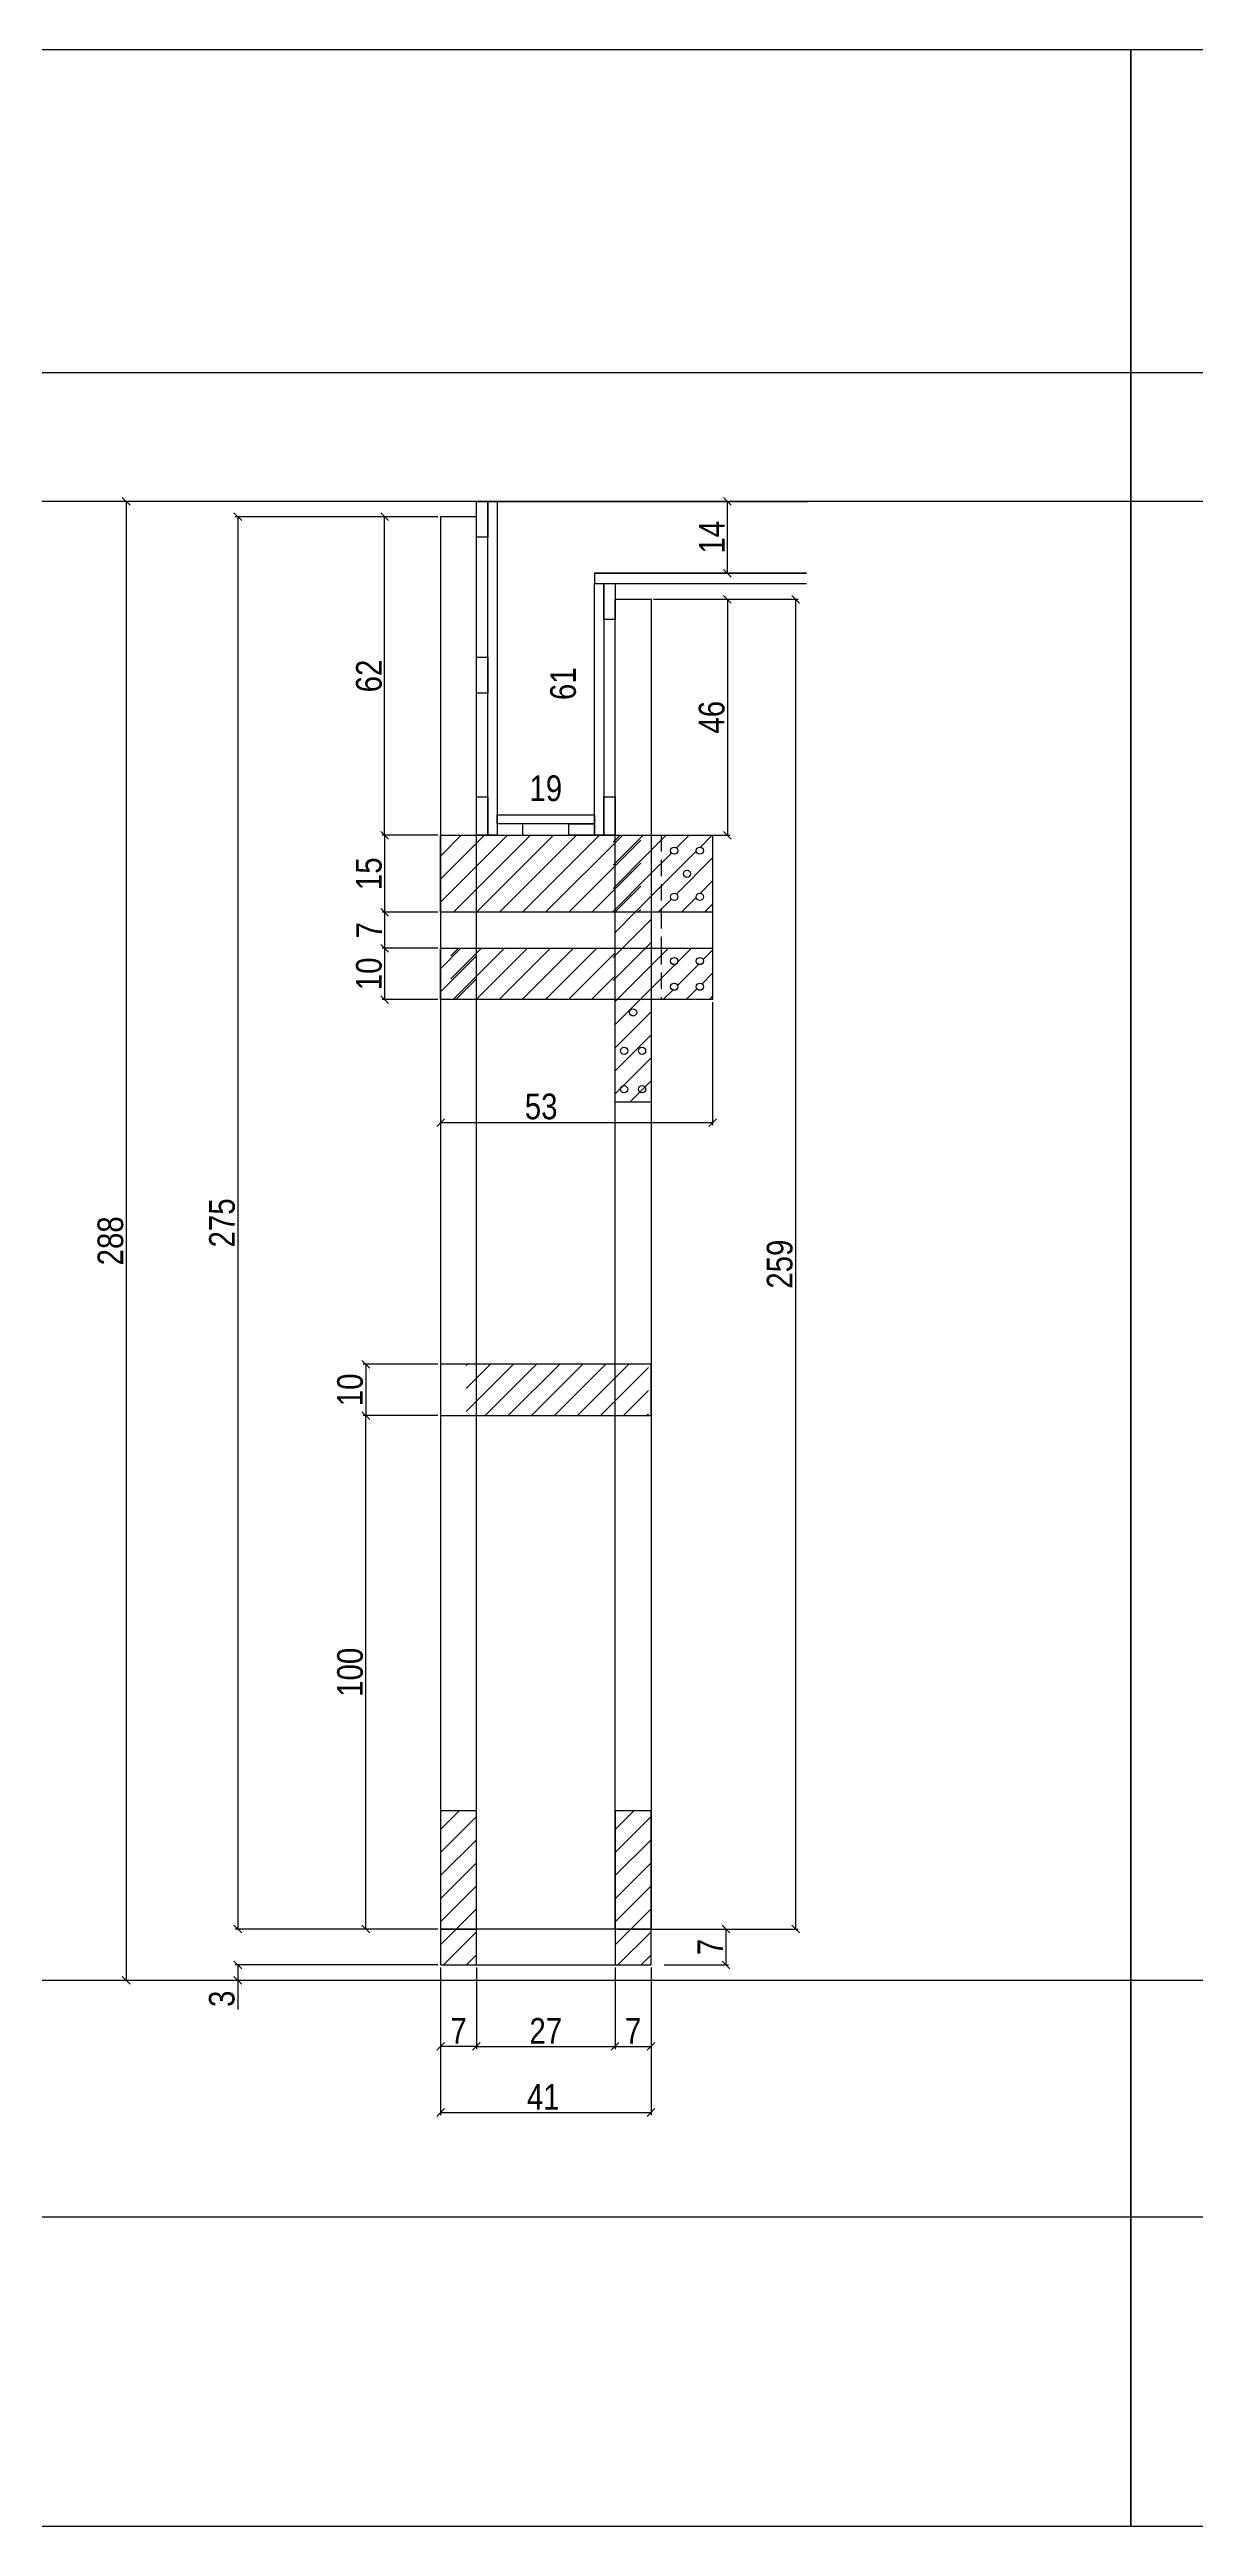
# Model space of a CAD drawing. Extents: x 17311 to 161354, y 153625 to 213544.
# Drawn here: x 18036 to 18482, y 207396 to 208361 of the extents above; entities that cross this region are included whole.
import ezdxf

# ---------------------------------------------------------------- set-up
doc = ezdxf.new("R2010")
doc.units = 0
doc.linetypes.add('DASHED2', pattern=[9.525, 6.35, -3.175])
doc.layers.get('0').update_dxf_attribs({"linetype": 'CONTINUOUS'})
doc.layers.get('DEFPOINTS').update_dxf_attribs({"linetype": 'CONTINUOUS'})
doc.layers.add('00 - FELIPE', color=2, linetype='CONTINUOUS', plot=False)
for name, color, linetype in [('8', 111, 'CONTINUOUS'), ('COTA', 241, 'CONTINUOUS'), ('detalhes', 4, 'CONTINUOUS'), ('Painéis', 200, 'CONTINUOUS'), ('SARR_2.2x10', 60, 'CONTINUOUS'), ('SARR_7x7', 40, 'CONTINUOUS'), ('TIRAS REESCORAMENTO', 252, 'CONTINUOUS')]:
    doc.layers.add(name, color=color, linetype=linetype)
doc.layers.add('resinado', color=7, linetype='CONTINUOUS', true_color=0xff6161)
doc.styles.add('COTA TECNICA 2X', font='techl___.ttf', dxfattribs={"height": 10})
doc.dimstyles.new('SECAO', dxfattribs={"dimscale": 0.333333, "dimtxt": 5, "dimasz": 9, "dimexe": 3, "dimexo": 3, "dimgap": 3, "dimtad": 1, "dimdec": 1, "dimlfac": 0.5, "dimzin": 12, "dimdsep": 46, "dimtxsty": 'COTA TECNICA 2X', "dimblk1": 'OBLIQUE', "dimblk2": 'OBLIQUE', "dimsah": 1, "dimcen": 0.9, "dimclrd": 4, "dimclre": 4, "dimclrt": 240, "dimadec": 1, "dimazin": 3, "dimtfac": 1, "dimtdec": 1, "dimtmove": 0, "dimatfit": 3, "dimfxl": 1, "dimtolj": 1, "dimtzin": 12, "dimarcsym": 0})
pattern_1 = [(45, (-7939.539, 10514.263), (-4.49012806, 4.49012806), [])]

# ---------------------------------------------------------------- blocks, each defined once
blk = doc.blocks.new('_Oblique')
at = {"color": 0, "linetype": 'ByBlock', "lineweight": -2}
blk.add_line((-0.5, -0.5), (0.5, 0.5), dxfattribs=at)
blk = doc.blocks.new('*D3144')
at = {"layer": 'DEFPOINTS', "color": 0, "transparency": 16777216}
for p in [(18188.06, 208179.13), (18109.1, 207629.04), (18188.06, 207629.04)]:
    blk.add_point(p, dxfattribs=at)
at = {"layer": 'detalhes', "color": 4, "lineweight": -2, "transparency": 16777216}
for p, q in [((18187.06, 208179.13), (18108.1, 208179.13)), ((18109.1, 208179.13), (18109.1, 207629.04)), ((18187.06, 207629.04), (18108.1, 207629.04))]:
    blk.add_line(p, q, dxfattribs=at)
at = {"layer": 'detalhes', "color": 4, "lineweight": -2, "transparency": 16777216, "xscale": 3, "yscale": 3, "zscale": 3}
for p, rotation in [((18109.1, 208179.13), 90), ((18109.1, 207629.04), 270)]:
    blk.add_blockref('_Oblique', p, dxfattribs=dict(at, rotation=rotation))
at = {"layer": 'detalhes', "color": 240, "transparency": 16777216, "insert": (18102.99, 207904.09), "char_height": 10, "attachment_point": 5, "rotation": 90, "style": 'COTA TECNICA 2X'}
blk.add_mtext('\\A1;275', dxfattribs=at)
blk = doc.blocks.new('*D3145')
at = {"layer": 'DEFPOINTS', "color": 0, "transparency": 16777216}
for p in [(18188.06, 207615.04), (18270.06, 207615.04), (18270.06, 207557.58)]:
    blk.add_point(p, dxfattribs=at)
at = {"layer": 'detalhes', "color": 4, "lineweight": -2, "transparency": 16777216}
for p, q in [((18188.06, 207614.04), (18188.06, 207556.58)), ((18270.06, 207614.04), (18270.06, 207556.58)), ((18188.06, 207557.58), (18270.06, 207557.58))]:
    blk.add_line(p, q, dxfattribs=at)
at = {"layer": 'detalhes', "color": 4, "lineweight": -2, "transparency": 16777216, "xscale": 3, "yscale": 3, "zscale": 3, "rotation": 180}
blk.add_blockref('_Oblique', (18188.06, 207557.58), dxfattribs=at)
at = {"layer": 'detalhes', "color": 4, "lineweight": -2, "transparency": 16777216, "xscale": 3, "yscale": 3, "zscale": 3}
blk.add_blockref('_Oblique', (18270.06, 207557.58), dxfattribs=at)
at = {"layer": 'detalhes', "color": 240, "transparency": 16777216, "insert": (18228.06, 207563.66), "char_height": 10, "attachment_point": 5, "style": 'COTA TECNICA 2X'}
blk.add_mtext('\\A1;41', dxfattribs=at)
blk = doc.blocks.new('*D3146')
at = {"layer": 'DEFPOINTS', "color": 0, "transparency": 16777216}
for p in [(18202.06, 207615.04), (18256.06, 207615.04), (18256.06, 207583.3)]:
    blk.add_point(p, dxfattribs=at)
at = {"layer": 'detalhes', "color": 4, "lineweight": -2, "transparency": 16777216}
for p, q in [((18202.06, 207614.04), (18202.06, 207582.3)), ((18256.06, 207614.04), (18256.06, 207582.3)), ((18202.06, 207583.3), (18256.06, 207583.3))]:
    blk.add_line(p, q, dxfattribs=at)
at = {"layer": 'detalhes', "color": 4, "lineweight": -2, "transparency": 16777216, "xscale": 3, "yscale": 3, "zscale": 3, "rotation": 180}
blk.add_blockref('_Oblique', (18202.06, 207583.3), dxfattribs=at)
at = {"layer": 'detalhes', "color": 4, "lineweight": -2, "transparency": 16777216, "xscale": 3, "yscale": 3, "zscale": 3}
blk.add_blockref('_Oblique', (18256.06, 207583.3), dxfattribs=at)
at = {"layer": 'detalhes', "color": 240, "transparency": 16777216, "insert": (18229.06, 207589.37), "char_height": 10, "attachment_point": 5, "style": 'COTA TECNICA 2X'}
blk.add_mtext('\\A1;27', dxfattribs=at)
blk = doc.blocks.new('*D3147')
at = {"layer": 'DEFPOINTS', "color": 0, "transparency": 16777216}
for p in [(18256.06, 207583.3), (18270.06, 207583.3), (18270.06, 207583.3)]:
    blk.add_point(p, dxfattribs=at)
at = {"layer": 'detalhes', "color": 4, "lineweight": -2, "transparency": 16777216}
blk.add_line((18256.06, 207583.3), (18270.06, 207583.3), dxfattribs=at)
at = {"layer": 'detalhes', "color": 4, "lineweight": -2, "transparency": 16777216, "xscale": 3, "yscale": 3, "zscale": 3, "rotation": 180}
blk.add_blockref('_Oblique', (18256.06, 207583.3), dxfattribs=at)
at = {"layer": 'detalhes', "color": 4, "lineweight": -2, "transparency": 16777216, "xscale": 3, "yscale": 3, "zscale": 3}
blk.add_blockref('_Oblique', (18270.06, 207583.3), dxfattribs=at)
at = {"layer": 'detalhes', "color": 240, "transparency": 16777216, "insert": (18263.06, 207589.37), "char_height": 10, "attachment_point": 5, "style": 'COTA TECNICA 2X'}
blk.add_mtext('\\A1;7', dxfattribs=at)
blk = doc.blocks.new('*D3148')
at = {"layer": 'DEFPOINTS', "color": 0, "transparency": 16777216}
for p in [(18188.06, 207583.3), (18188.06, 207583.3), (18202.06, 207583.3)]:
    blk.add_point(p, dxfattribs=at)
at = {"layer": 'detalhes', "color": 4, "lineweight": -2, "transparency": 16777216}
blk.add_line((18202.06, 207583.3), (18188.06, 207583.3), dxfattribs=at)
at = {"layer": 'detalhes', "color": 4, "lineweight": -2, "transparency": 16777216, "xscale": 3, "yscale": 3, "zscale": 3, "rotation": 180}
blk.add_blockref('_Oblique', (18188.06, 207583.3), dxfattribs=at)
at = {"layer": 'detalhes', "color": 4, "lineweight": -2, "transparency": 16777216, "xscale": 3, "yscale": 3, "zscale": 3}
blk.add_blockref('_Oblique', (18202.06, 207583.3), dxfattribs=at)
at = {"layer": 'detalhes', "color": 240, "transparency": 16777216, "insert": (18195.06, 207589.37), "char_height": 10, "attachment_point": 5, "style": 'COTA TECNICA 2X'}
blk.add_mtext('\\A1;7', dxfattribs=at)
blk = doc.blocks.new('*D3149')
at = {"layer": 'DEFPOINTS', "color": 0, "transparency": 16777216}
for p in [(18188.06, 207849.05), (18158.96, 207829.05), (18188.06, 207829.05)]:
    blk.add_point(p, dxfattribs=at)
at = {"layer": 'detalhes', "color": 4, "lineweight": -2, "transparency": 16777216}
for p, q in [((18187.06, 207849.05), (18157.96, 207849.05)), ((18158.96, 207849.05), (18158.96, 207829.05)), ((18187.06, 207829.05), (18157.96, 207829.05))]:
    blk.add_line(p, q, dxfattribs=at)
at = {"layer": 'detalhes', "color": 4, "lineweight": -2, "transparency": 16777216, "xscale": 3, "yscale": 3, "zscale": 3}
for p, rotation in [((18158.96, 207849.05), 90), ((18158.96, 207829.05), 270)]:
    blk.add_blockref('_Oblique', p, dxfattribs=dict(at, rotation=rotation))
at = {"layer": 'detalhes', "color": 240, "transparency": 16777216, "insert": (18152.86, 207839.05), "char_height": 10, "attachment_point": 5, "rotation": 90, "style": 'COTA TECNICA 2X'}
blk.add_mtext('\\A1;10', dxfattribs=at)
blk = doc.blocks.new('*D3150')
at = {"layer": 'DEFPOINTS', "color": 0, "transparency": 16777216}
for p in [(18166.29, 208179.13), (18188.06, 208179.13), (18188.06, 208055.08)]:
    blk.add_point(p, dxfattribs=at)
at = {"layer": 'detalhes', "color": 4, "lineweight": -2, "transparency": 16777216}
for p, q in [((18187.06, 208179.13), (18165.29, 208179.13)), ((18166.29, 208055.08), (18166.29, 208179.13)), ((18187.06, 208055.08), (18165.29, 208055.08))]:
    blk.add_line(p, q, dxfattribs=at)
at = {"layer": 'detalhes', "color": 4, "lineweight": -2, "transparency": 16777216, "xscale": 3, "yscale": 3, "zscale": 3}
for p, rotation in [((18166.29, 208179.13), 90), ((18166.29, 208055.08), 270)]:
    blk.add_blockref('_Oblique', p, dxfattribs=dict(at, rotation=rotation))
at = {"layer": 'detalhes', "color": 240, "transparency": 16777216, "insert": (18160.19, 208117.11), "char_height": 10, "attachment_point": 5, "rotation": 90, "style": 'COTA TECNICA 2X'}
blk.add_mtext('\\A1;62', dxfattribs=at)
blk = doc.blocks.new('*D3151')
at = {"layer": 'DEFPOINTS', "color": 0, "transparency": 16777216}
for p in [(18270.06, 208147.01), (18270.06, 208055.08), (18299.82, 208055.08)]:
    blk.add_point(p, dxfattribs=at)
at = {"layer": 'detalhes', "color": 4, "lineweight": -2, "transparency": 16777216}
for p, q in [((18271.06, 208147.01), (18300.82, 208147.01)), ((18299.82, 208147.01), (18299.82, 208055.08)), ((18271.06, 208055.08), (18300.82, 208055.08))]:
    blk.add_line(p, q, dxfattribs=at)
at = {"layer": 'detalhes', "color": 4, "lineweight": -2, "transparency": 16777216, "xscale": 3, "yscale": 3, "zscale": 3}
for p, rotation in [((18299.82, 208147.01), 90), ((18299.82, 208055.08), 270)]:
    blk.add_blockref('_Oblique', p, dxfattribs=dict(at, rotation=rotation))
at = {"layer": 'detalhes', "color": 240, "transparency": 16777216, "insert": (18293.72, 208101.04), "char_height": 10, "attachment_point": 5, "rotation": 90, "style": 'COTA TECNICA 2X'}
blk.add_mtext('\\A1;46', dxfattribs=at)
blk = doc.blocks.new('*D3152')
at = {"layer": 'DEFPOINTS', "color": 0, "transparency": 16777216}
for p in [(18202.06, 208185.13), (18065.6, 207609.04), (18188.06, 207609.04)]:
    blk.add_point(p, dxfattribs=at)
at = {"layer": 'detalhes', "color": 4, "lineweight": -2, "transparency": 16777216}
for p, q in [((18201.06, 208185.13), (18064.6, 208185.13)), ((18065.6, 208185.13), (18065.6, 207609.04)), ((18187.06, 207609.04), (18064.6, 207609.04))]:
    blk.add_line(p, q, dxfattribs=at)
at = {"layer": 'detalhes', "color": 4, "lineweight": -2, "transparency": 16777216, "xscale": 3, "yscale": 3, "zscale": 3}
for p, rotation in [((18065.6, 208185.13), 90), ((18065.6, 207609.04), 270)]:
    blk.add_blockref('_Oblique', p, dxfattribs=dict(at, rotation=rotation))
at = {"layer": 'detalhes', "color": 240, "transparency": 16777216, "insert": (18059.51, 207897.09), "char_height": 10, "attachment_point": 5, "rotation": 90, "style": 'COTA TECNICA 2X'}
blk.add_mtext('\\A1;288', dxfattribs=at)
blk = doc.blocks.new('*D3153')
at = {"layer": 'DEFPOINTS', "color": 0, "transparency": 16777216}
for p in [(18188.06, 207615.04), (18109.1, 207609.04), (18188.06, 207609.04)]:
    blk.add_point(p, dxfattribs=at)
at = {"layer": 'detalhes', "color": 4, "lineweight": -2, "transparency": 16777216}
for p, q in [((18187.06, 207615.04), (18108.1, 207615.04)), ((18109.1, 207615.04), (18109.1, 207609.04)), ((18187.06, 207609.04), (18108.1, 207609.04)), ((18109.1, 207609.04), (18109.1, 207597.71))]:
    blk.add_line(p, q, dxfattribs=at)
at = {"layer": 'detalhes', "color": 4, "lineweight": -2, "transparency": 16777216, "xscale": 3, "yscale": 3, "zscale": 3}
for p, rotation in [((18109.1, 207615.04), 90), ((18109.1, 207609.04), 270)]:
    blk.add_blockref('_Oblique', p, dxfattribs=dict(at, rotation=rotation))
at = {"layer": 'detalhes', "color": 240, "transparency": 16777216, "insert": (18102.89, 207601.87), "char_height": 10, "attachment_point": 5, "rotation": 90, "style": 'COTA TECNICA 2X'}
blk.add_mtext('\\A1;3', dxfattribs=at)
blk = doc.blocks.new('*D3154')
at = {"layer": 'DEFPOINTS', "color": 0, "transparency": 16777216}
for p in [(18235.1, 208185.13), (18241.95, 208185.13), (18235.1, 208063.08)]:
    blk.add_point(p, dxfattribs=at)
at = {"layer": 'detalhes', "color": 240, "transparency": 16777216, "insert": (18235.85, 208114.11), "char_height": 10, "attachment_point": 5, "rotation": 90, "style": 'COTA TECNICA 2X'}
blk.add_mtext('\\A1;61', dxfattribs=at)
blk = doc.blocks.new('*D3155')
at = {"layer": 'DEFPOINTS', "color": 0, "transparency": 16777216}
for p in [(18210.06, 208067.24), (18248.06, 208067.24), (18248.06, 208067.24)]:
    blk.add_point(p, dxfattribs=at)
at = {"layer": 'detalhes', "color": 240, "transparency": 16777216, "insert": (18229.06, 208073.32), "char_height": 10, "attachment_point": 5, "style": 'COTA TECNICA 2X'}
blk.add_mtext('\\A1;19', dxfattribs=at)
blk = doc.blocks.new('*D3156')
at = {"layer": 'DEFPOINTS', "color": 0, "transparency": 16777216}
for p in [(18158.96, 207829.05), (18188.06, 207829.05), (18187.06, 207629.04)]:
    blk.add_point(p, dxfattribs=at)
at = {"layer": 'detalhes', "color": 4, "lineweight": -2, "transparency": 16777216}
for p, q in [((18187.06, 207829.05), (18157.96, 207829.05)), ((18158.96, 207629.04), (18158.96, 207829.05)), ((18186.06, 207629.04), (18157.96, 207629.04))]:
    blk.add_line(p, q, dxfattribs=at)
at = {"layer": 'detalhes', "color": 4, "lineweight": -2, "transparency": 16777216, "xscale": 3, "yscale": 3, "zscale": 3}
for p, rotation in [((18158.96, 207829.05), 90), ((18158.96, 207629.04), 270)]:
    blk.add_blockref('_Oblique', p, dxfattribs=dict(at, rotation=rotation))
at = {"layer": 'detalhes', "color": 240, "transparency": 16777216, "insert": (18152.86, 207729.05), "char_height": 10, "attachment_point": 5, "rotation": 90, "style": 'COTA TECNICA 2X'}
blk.add_mtext('\\A1;100', dxfattribs=at)
blk = doc.blocks.new('*D3157')
at = {"layer": 'DEFPOINTS', "color": 0, "transparency": 16777216}
for p in [(18188.06, 208015.08), (18294.06, 207991.08), (18294.06, 207943.16)]:
    blk.add_point(p, dxfattribs=at)
at = {"layer": 'detalhes', "color": 4, "lineweight": -2, "transparency": 16777216}
for p, q in [((18188.06, 208014.08), (18188.06, 207942.16)), ((18294.06, 207990.08), (18294.06, 207942.16)), ((18188.06, 207943.16), (18294.06, 207943.16))]:
    blk.add_line(p, q, dxfattribs=at)
at = {"layer": 'detalhes', "color": 4, "lineweight": -2, "transparency": 16777216, "xscale": 3, "yscale": 3, "zscale": 3, "rotation": 180}
blk.add_blockref('_Oblique', (18188.06, 207943.16), dxfattribs=at)
at = {"layer": 'detalhes', "color": 4, "lineweight": -2, "transparency": 16777216, "xscale": 3, "yscale": 3, "zscale": 3}
blk.add_blockref('_Oblique', (18294.06, 207943.16), dxfattribs=at)
at = {"layer": 'detalhes', "color": 240, "transparency": 16777216, "insert": (18227.25, 207949.38), "char_height": 10, "attachment_point": 5, "style": 'COTA TECNICA 2X'}
blk.add_mtext('\\A1;53', dxfattribs=at)
blk = doc.blocks.new('*D3158')
at = {"layer": 'DEFPOINTS', "color": 0, "transparency": 16777216}
for p in [(18296.66, 208185.13), (18299.82, 208185.13), (18296.66, 208157.13)]:
    blk.add_point(p, dxfattribs=at)
at = {"layer": 'detalhes', "color": 4, "lineweight": -2, "transparency": 16777216}
for p, q in [((18297.66, 208185.13), (18300.82, 208185.13)), ((18299.82, 208157.13), (18299.82, 208185.13)), ((18297.66, 208157.13), (18300.82, 208157.13))]:
    blk.add_line(p, q, dxfattribs=at)
at = {"layer": 'detalhes', "color": 4, "lineweight": -2, "transparency": 16777216, "xscale": 3, "yscale": 3, "zscale": 3}
for p, rotation in [((18299.82, 208185.13), 90), ((18299.82, 208157.13), 270)]:
    blk.add_blockref('_Oblique', p, dxfattribs=dict(at, rotation=rotation))
at = {"layer": 'detalhes', "color": 240, "transparency": 16777216, "insert": (18293.74, 208171.13), "char_height": 10, "attachment_point": 5, "rotation": 90, "style": 'COTA TECNICA 2X'}
blk.add_mtext('\\A1;14', dxfattribs=at)
blk = doc.blocks.new('*D3159')
at = {"layer": 'DEFPOINTS', "color": 0, "transparency": 16777216}
for p in [(18271.06, 208147.01), (18271.06, 207629.04), (18326.36, 207629.04)]:
    blk.add_point(p, dxfattribs=at)
at = {"layer": 'detalhes', "color": 4, "lineweight": -2, "transparency": 16777216}
for p, q in [((18272.06, 208147.01), (18327.36, 208147.01)), ((18326.36, 208147.01), (18326.36, 207629.04)), ((18272.06, 207629.04), (18327.36, 207629.04))]:
    blk.add_line(p, q, dxfattribs=at)
at = {"layer": 'detalhes', "color": 4, "lineweight": -2, "transparency": 16777216, "xscale": 3, "yscale": 3, "zscale": 3}
for p, rotation in [((18326.36, 208147.01), 90), ((18326.36, 207629.04), 270)]:
    blk.add_blockref('_Oblique', p, dxfattribs=dict(at, rotation=rotation))
at = {"layer": 'detalhes', "color": 240, "transparency": 16777216, "insert": (18320.22, 207888.02), "char_height": 10, "attachment_point": 5, "rotation": 90, "style": 'COTA TECNICA 2X'}
blk.add_mtext('\\A1;259', dxfattribs=at)
blk = doc.blocks.new('*D3160')
at = {"layer": 'DEFPOINTS', "color": 0, "transparency": 16777216}
for p in [(18256.06, 207629.04), (18274.12, 207615.04), (18299.21, 207615.04)]:
    blk.add_point(p, dxfattribs=at)
at = {"layer": 'detalhes', "color": 4, "lineweight": -2, "transparency": 16777216}
for p, q in [((18257.06, 207629.04), (18300.21, 207629.04)), ((18299.21, 207629.04), (18299.21, 207615.04)), ((18275.12, 207615.04), (18300.21, 207615.04))]:
    blk.add_line(p, q, dxfattribs=at)
at = {"layer": 'detalhes', "color": 4, "lineweight": -2, "transparency": 16777216, "xscale": 3, "yscale": 3, "zscale": 3}
for p, rotation in [((18299.21, 207629.04), 90), ((18299.21, 207615.04), 270)]:
    blk.add_blockref('_Oblique', p, dxfattribs=dict(at, rotation=rotation))
at = {"layer": 'detalhes', "color": 240, "transparency": 16777216, "insert": (18293.14, 207622.04), "char_height": 10, "attachment_point": 5, "rotation": 90, "style": 'COTA TECNICA 2X'}
blk.add_mtext('\\A1;7', dxfattribs=at)
blk = doc.blocks.new('*D3161')
at = {"layer": 'DEFPOINTS', "color": 0, "transparency": 16777216}
for p in [(18188.06, 208055.08), (18166.29, 208025.08), (18188.06, 208025.08)]:
    blk.add_point(p, dxfattribs=at)
at = {"layer": 'detalhes', "color": 4, "lineweight": -2, "transparency": 16777216}
for p, q in [((18187.06, 208055.08), (18165.29, 208055.08)), ((18166.29, 208055.08), (18166.29, 208025.08)), ((18187.06, 208025.08), (18165.29, 208025.08))]:
    blk.add_line(p, q, dxfattribs=at)
at = {"layer": 'detalhes', "color": 4, "lineweight": -2, "transparency": 16777216, "xscale": 3, "yscale": 3, "zscale": 3}
for p, rotation in [((18166.29, 208055.08), 90), ((18166.29, 208025.08), 270)]:
    blk.add_blockref('_Oblique', p, dxfattribs=dict(at, rotation=rotation))
at = {"layer": 'detalhes', "color": 240, "transparency": 16777216, "insert": (18160.19, 208040.08), "char_height": 10, "attachment_point": 5, "rotation": 90, "style": 'COTA TECNICA 2X'}
blk.add_mtext('\\A1;15', dxfattribs=at)
blk = doc.blocks.new('*D3162')
at = {"layer": 'DEFPOINTS', "color": 0, "transparency": 16777216}
for p in [(18188.06, 208011.08), (18166.29, 207991.08), (18188.06, 207991.08)]:
    blk.add_point(p, dxfattribs=at)
at = {"layer": 'detalhes', "color": 4, "lineweight": -2, "transparency": 16777216}
for p, q in [((18187.06, 208011.08), (18165.29, 208011.08)), ((18166.29, 208011.08), (18166.29, 207991.08)), ((18187.06, 207991.08), (18165.29, 207991.08))]:
    blk.add_line(p, q, dxfattribs=at)
at = {"layer": 'detalhes', "color": 4, "lineweight": -2, "transparency": 16777216, "xscale": 3, "yscale": 3, "zscale": 3}
for p, rotation in [((18166.29, 208011.08), 90), ((18166.29, 207991.08), 270)]:
    blk.add_blockref('_Oblique', p, dxfattribs=dict(at, rotation=rotation))
at = {"layer": 'detalhes', "color": 240, "transparency": 16777216, "insert": (18160.19, 208001.08), "char_height": 10, "attachment_point": 5, "rotation": 90, "style": 'COTA TECNICA 2X'}
blk.add_mtext('\\A1;10', dxfattribs=at)
blk = doc.blocks.new('*D3163')
at = {"layer": 'DEFPOINTS', "color": 0, "transparency": 16777216}
for p in [(18188.06, 208025.08), (18166.29, 208011.08), (18188.06, 208011.08)]:
    blk.add_point(p, dxfattribs=at)
at = {"layer": 'detalhes', "color": 4, "lineweight": -2, "transparency": 16777216}
for p, q in [((18187.06, 208025.08), (18165.29, 208025.08)), ((18166.29, 208025.08), (18166.29, 208011.08)), ((18187.06, 208011.08), (18165.29, 208011.08))]:
    blk.add_line(p, q, dxfattribs=at)
at = {"layer": 'detalhes', "color": 4, "lineweight": -2, "transparency": 16777216, "xscale": 3, "yscale": 3, "zscale": 3}
for p, rotation in [((18166.29, 208025.08), 90), ((18166.29, 208011.08), 270)]:
    blk.add_blockref('_Oblique', p, dxfattribs=dict(at, rotation=rotation))
at = {"layer": 'detalhes', "color": 240, "transparency": 16777216, "insert": (18160.22, 208018.08), "char_height": 10, "attachment_point": 5, "rotation": 90, "style": 'COTA TECNICA 2X'}
blk.add_mtext('\\A1;7', dxfattribs=at)

msp = doc.modelspace()

# ---------------------------------------------------------------- hatches: boundary and pattern name
at = {"layer": 'COTA'}
h = msp.add_hatch(dxfattribs=at)
h.set_pattern_fill('ANSI31', color=256, scale=2, style=0)
h.set_pattern_definition([(45, (-7929.539, 10514.263), (-4.49012806, 4.49012806), [])])
h.paths.add_polyline_path([(18266.06, 208055.08), (18188.06, 208055.08), (18188.06, 208025.08), (18266.06, 208025.08)])
h = msp.add_hatch(dxfattribs=at)
h.set_pattern_fill('ANSI31', color=256, scale=2, style=0)
h.set_pattern_definition(pattern_1)
h.paths.add_polyline_path([(18269.26, 208055.08), (18255.26, 208055.08), (18255.26, 208025.08), (18269.26, 208025.08)])
h = msp.add_hatch(dxfattribs=at)
h.set_pattern_fill('ANSI31', color=256, scale=2, style=0)
h.set_pattern_definition(pattern_1)
h.paths.add_polyline_path([(18294.06, 208055.08), (18269.26, 208055.08), (18269.26, 208025.08), (18294.06, 208025.08)])
h.paths.add_polyline_path([(18280.46, 208031.08, -1), (18277.66, 208031.08, -1)], flags=16)
h.paths.add_polyline_path([(18282.66, 208040.08, -1), (18285.46, 208040.08, -1)], flags=16)
h.paths.add_polyline_path([(18277.66, 208049.08, -1), (18280.46, 208049.08, -1)], flags=16)
h.paths.add_polyline_path([(18290.46, 208031.08, -1), (18287.66, 208031.08, -1)], flags=16)
h.paths.add_polyline_path([(18287.66, 208049.08, -1), (18290.46, 208049.08, -1)], flags=16)
h = msp.add_hatch(dxfattribs=at)
h.set_pattern_fill('ANSI31', color=256, scale=2, style=0)
h.set_pattern_definition(pattern_1)
h.paths.add_polyline_path([(18256.06, 208025.08), (18256.06, 208011.08), (18270.06, 208011.08), (18270.06, 208025.08)])
h = msp.add_hatch(dxfattribs=at)
h.set_pattern_fill('ANSI31', color=256, scale=2, style=0)
h.set_pattern_definition(pattern_1)
h.paths.add_polyline_path([(18202.06, 208011.08), (18188.06, 208011.08), (18188.06, 207991.08), (18202.06, 207991.08)])
h = msp.add_hatch(dxfattribs=at)
h.set_pattern_fill('ANSI31', color=256, scale=2, style=0)
h.set_pattern_definition([(45, (-7949.539, 10514.263), (-4.49012806, 4.49012806), [])])
h.paths.add_polyline_path([(18256.06, 208011.08), (18192.06, 208011.08), (18192.06, 207991.08), (18256.06, 207991.08)])
h = msp.add_hatch(dxfattribs=at)
h.set_pattern_fill('ANSI31', color=256, scale=2, style=0)
h.set_pattern_definition(pattern_1)
h.paths.add_polyline_path([(18269.26, 208011.08), (18255.26, 208011.08), (18255.26, 207991.08), (18269.26, 207991.08)])
h = msp.add_hatch(dxfattribs=at)
h.set_pattern_fill('ANSI31', color=256, scale=2, style=0)
h.set_pattern_definition(pattern_1)
h.paths.add_polyline_path([(18294.06, 208011.08), (18269.26, 208011.08), (18269.26, 207991.08), (18294.06, 207991.08)])
h.paths.add_polyline_path([(18277.66, 208006.08, -1), (18280.46, 208006.08, -1)], flags=16)
h.paths.add_polyline_path([(18280.46, 207996.08, -1), (18277.66, 207996.08, -1)], flags=16)
h.paths.add_polyline_path([(18287.66, 208006.08, -1), (18290.46, 208006.08, -1)], flags=16)
h.paths.add_polyline_path([(18290.46, 207996.08, -1), (18287.66, 207996.08, -1)], flags=16)
h = msp.add_hatch(dxfattribs=at)
h.set_pattern_fill('ANSI31', color=256, scale=2, style=0)
h.set_pattern_definition(pattern_1)
h.paths.add_polyline_path([(18256.06, 207951.14), (18270.06, 207951.14), (18270.06, 207991.08), (18256.06, 207991.08)])
h = msp.add_hatch(dxfattribs=at)
h.set_pattern_fill('ANSI31', color=256, scale=2, style=0)
h.set_pattern_definition([(45, (-7939.539, 10556.263), (-4.49012806, 4.49012806), [])])
h.paths.add_polyline_path([(18269.06, 207849.05), (18198.06, 207849.05), (18198.06, 207829.05), (18269.06, 207829.05)])
h = msp.add_hatch(dxfattribs=at)
h.set_pattern_fill('ANSI31', color=256, scale=2, style=0)
h.set_pattern_definition([(45, (-1656.154, 201805.848), (-4.490128, 4.490128), [])])
h.paths.add_polyline_path([(18188.06, 207615.04), (18202.06, 207615.04), (18202.06, 207675.04), (18188.06, 207675.04)])
h = msp.add_hatch(dxfattribs=at)
h.set_pattern_fill('ANSI31', color=256, scale=2, style=0)
h.set_pattern_definition([(45, (-1588.154, 201805.848), (-4.490128, 4.490128), [])])
h.paths.add_polyline_path([(18256.06, 207615.04), (18270.06, 207615.04), (18270.06, 207675.04), (18256.06, 207675.04)])

# ---------------------------------------------------------------- linework, layer by layer
at = {"linetype": 'Continuous'}
msp.add_line((18294.06, 208025.08), (18294.06, 208011.08), dxfattribs=at)
msp.add_line((18270.06, 207951.14), (18256.06, 207951.14))
msp.add_lwpolyline([(18210.06, 207615.04), (18270.06, 207615.04), (18270.06, 207629.04), (18188.06, 207629.04), (18188.06, 207615.04), (18210.06, 207615.04)], dxfattribs=at)
for centre in [(18279.06, 208049.08), (18289.06, 208049.08), (18284.06, 208040.08), (18279.06, 208031.08), (18289.06, 208031.08), (18279.06, 208006.08), (18289.06, 208006.08), (18279.06, 207996.08), (18289.06, 207996.08), (18263.06, 207986.08), (18259.56, 207971.11), (18266.56, 207971.11), (18259.56, 207956.14), (18266.56, 207956.14)]:
    msp.add_circle(centre, 1.4)
at = {"layer": '00 - FELIPE', "color": 6, "linetype": 'ByBlock'}
msp.add_lwpolyline([(17768.18, 208235.26), (19005.13, 208235.26), (19005.13, 207516.78), (17768.18, 207516.78)], close=True, dxfattribs=at)
at = {"layer": '8', "color": 5, "linetype": 'Continuous'}
for points in [[(18456.91, 207396.34), (17860.1, 207396.34), (17860.1, 208361.12), (18456.91, 208361.12)], [(19053.72, 207396.34), (18456.91, 207396.34), (18456.91, 208361.12), (19053.72, 208361.12)]]:
    msp.add_lwpolyline(points, close=True, dxfattribs=at)
at = {"layer": 'COTA', "linetype": 'DASHED2'}
for p, q in [((18274.06, 208055.08), (18274.06, 208025.08)), ((18274.06, 208025.08), (18274.06, 208011.08)), ((18274.06, 208011.08), (18274.06, 207991.08))]:
    msp.add_line(p, q, dxfattribs=at)
at = {"layer": 'Painéis'}
msp.add_lwpolyline([(18188.06, 207829.05), (18270.06, 207829.05), (18270.06, 207849.05), (18188.06, 207849.05), (18188.06, 207829.05)], dxfattribs=at)
for points in [[(18188.06, 207615.04), (18202.06, 207615.04), (18202.06, 207675.04), (18188.06, 207675.04)], [(18256.06, 207615.04), (18270.06, 207615.04), (18270.06, 207675.04), (18256.06, 207675.04)]]:
    msp.add_lwpolyline(points, close=True, dxfattribs=at)
at = {"layer": 'resinado'}
msp.add_line((18248.06, 208157.13), (18330.55, 208157.13), dxfattribs=at)
at = {"layer": 'SARR_2.2x10', "linetype": 'Continuous'}
for points in [[(18294.06, 208025.08), (18188.06, 208025.08), (18188.06, 208055.08), (18294.06, 208055.08)], [(18294.06, 207991.08), (18188.06, 207991.08), (18188.06, 208011.08), (18294.06, 208011.08)]]:
    msp.add_lwpolyline(points, close=True, dxfattribs=at)
at = {"layer": 'SARR_7x7', "linetype": 'Continuous'}
for points in [[(18188.06, 207629.04), (18202.06, 207629.04), (18202.06, 208179.13), (18188.06, 208179.13)], [(18270.06, 207629.04), (18256.06, 207629.04), (18256.06, 208147.01), (18270.06, 208147.01)]]:
    msp.add_lwpolyline(points, close=True, dxfattribs=at)
at = {"layer": 'TIRAS REESCORAMENTO', "linetype": 'ByBlock'}
for p, q in [((22634.59, 208185.04), (17860.1, 208185.04)), ((18210.06, 208185.13), (18331.03, 208185.13)), ((18248.06, 208153.13), (18330.55, 208153.13)), ((22634.59, 207609.04), (17860.1, 207609.04))]:
    msp.add_line(p, q, dxfattribs=at)
for points in [[(18202.06, 208185.13), (18206.46, 208185.13), (18206.46, 208171.13), (18202.06, 208171.13)], [(18251.66, 208153.13), (18256.06, 208153.13), (18256.06, 208139.13), (18251.66, 208139.13)], [(18202.06, 208124.45), (18206.46, 208124.45), (18206.46, 208110.45), (18202.06, 208110.45)], [(18202.06, 208070.08), (18206.46, 208070.08), (18206.46, 208055.08), (18202.06, 208055.08)], [(18251.66, 208070.08), (18256.06, 208070.08), (18256.06, 208055.08), (18251.66, 208055.08)], [(18248.06, 208059.48), (18210.06, 208059.48), (18210.06, 208063.08), (18248.06, 208063.08)], [(18220.06, 208055.08), (18220.06, 208059.48), (18210.06, 208059.48), (18210.06, 208055.08)], [(18238.03, 208055.08), (18238.03, 208059.48), (18248.06, 208059.48), (18248.06, 208055.08)]]:
    msp.add_lwpolyline(points, close=True, dxfattribs=at)
for points in [[(18210.06, 208055.08), (18206.46, 208055.08), (18206.46, 208185.13), (18210.06, 208185.13), (18210.06, 208055.08)], [(18330.55, 208157.13), (18248.06, 208157.13), (18248.06, 208153.13), (18330.55, 208153.13)], [(18251.66, 208055.08), (18248.06, 208055.08), (18248.06, 208153.13), (18251.66, 208153.13), (18251.66, 208055.08)]]:
    msp.add_lwpolyline(points, dxfattribs=at)

# ---------------------------------------------------------------- dimensions: what is measured, and where the dimension line sits
at = {"layer": 'detalhes', "color": 3}
for base, p1, p2, picture, middle in [((18065.6, 207609.04), (18202.06, 208185.13), (18188.06, 207609.04), '*D3152', (18059.51, 207897.09)), ((18299.82, 208185.13), (18296.66, 208157.13), (18296.66, 208185.13), '*D3158', (18293.74, 208171.13)), ((18109.1, 207629.04), (18188.06, 208179.13), (18188.06, 207629.04), '*D3144', (18102.99, 207904.09)), ((18166.29, 208179.13), (18188.06, 208055.08), (18188.06, 208179.13), '*D3150', (18160.19, 208117.11)), ((18299.82, 208055.08), (18270.06, 208147.01), (18270.06, 208055.08), '*D3151', (18293.72, 208101.04)), ((18326.36, 207629.04), (18271.06, 208147.01), (18271.06, 207629.04), '*D3159', (18320.22, 207888.02)), ((18166.29, 208025.08), (18188.06, 208055.08), (18188.06, 208025.08), '*D3161', (18160.19, 208040.08)), ((18166.29, 208011.08), (18188.06, 208025.08), (18188.06, 208011.08), '*D3163', (18160.22, 208018.08)), ((18166.29, 207991.08), (18188.06, 208011.08), (18188.06, 207991.08), '*D3162', (18160.19, 208001.08)), ((18158.96, 207829.05), (18188.06, 207849.05), (18188.06, 207829.05), '*D3149', (18152.86, 207839.05)), ((18158.96, 207829.05), (18187.06, 207629.04), (18188.06, 207829.05), '*D3156', (18152.86, 207729.05)), ((18299.21, 207615.04), (18256.06, 207629.04), (18274.12, 207615.04), '*D3160', (18293.14, 207622.04)), ((18109.1, 207609.04), (18188.06, 207615.04), (18188.06, 207609.04), '*D3153', (18102.89, 207601.87))]:
    dim = msp.add_linear_dim(base=base, p1=p1, p2=p2, angle=90, dimstyle='SECAO', dxfattribs=at)
    dim.commit()
    dim.dimension.update_dxf_attribs({"geometry": picture, "text_midpoint": middle})
dim = msp.add_linear_dim(base=(18241.95, 208185.13), p1=(18235.1, 208063.08), p2=(18235.1, 208185.13), angle=90, dimstyle='SECAO', override={"dimse1": 1, "dimse2": 1, "dimsd1": 1, "dimsd2": 1}, dxfattribs=at)
dim.commit()
dim.dimension.update_dxf_attribs({"geometry": '*D3154', "text_midpoint": (18241.95, 208114.11), "dimtype": 160})
dim = msp.add_linear_dim(base=(18248.06, 208067.24), p1=(18210.06, 208067.24), p2=(18248.06, 208067.24), dimstyle='SECAO', override={"dimse1": 1, "dimse2": 1, "dimsd1": 1, "dimsd2": 1}, dxfattribs=at)
dim.commit()
dim.dimension.update_dxf_attribs({"geometry": '*D3155', "text_midpoint": (18229.06, 208073.32)})
for base, p1, p2, picture, middle in [((18294.06, 207943.16), (18188.06, 208015.08), (18294.06, 207991.08), '*D3157', (18227.25, 207943.16)), ((18270.06, 207557.58), (18188.06, 207615.04), (18270.06, 207615.04), '*D3145', (18228.06, 207557.58)), ((18256.06, 207583.3), (18202.06, 207615.04), (18256.06, 207615.04), '*D3146', (18229.06, 207583.3)), ((18270.06, 207583.3), (18256.06, 207583.3), (18270.06, 207583.3), '*D3147', (18263.06, 207583.3))]:
    dim = msp.add_linear_dim(base=base, p1=p1, p2=p2, dimstyle='SECAO', dxfattribs=at)
    dim.commit()
    dim.dimension.update_dxf_attribs({"geometry": picture, "text_midpoint": middle, "dimtype": 160})
dim = msp.add_linear_dim(base=(18188.06, 207583.3), p1=(18202.06, 207583.3), p2=(18188.06, 207583.3), dimstyle='SECAO', dxfattribs=at)
dim.commit()
dim.dimension.update_dxf_attribs({"geometry": '*D3148', "text_midpoint": (18195.06, 207589.37)})

doc.saveas('drawing.dxf')
